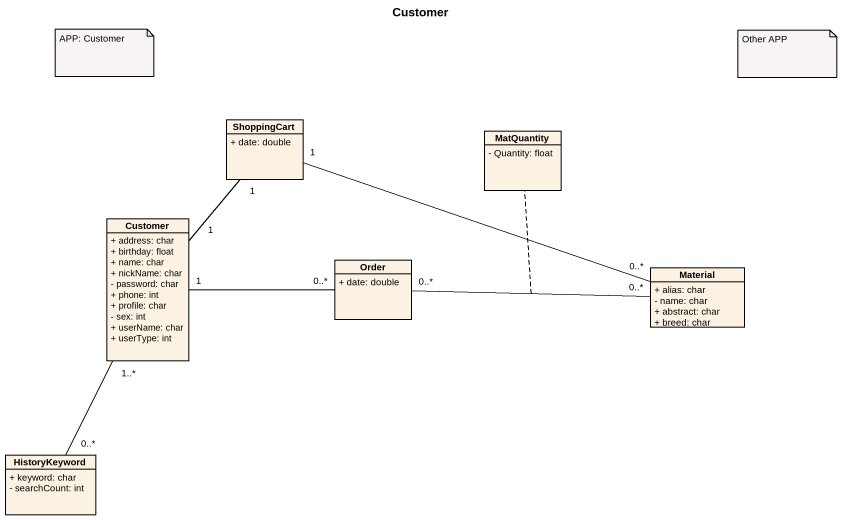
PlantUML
@startuml
title Customer
hide circle
hide empty members
skinparam classAttributeIconSize 0
class ShoppingCart {
  + date: double
}
class MatQuantity {
  - Quantity: float
}
class Customer {
  + address: char
  + birthday: float
  + name: char
  + nickName: char
  - password: char
  + phone: int
  + profile: char
  - sex: int
  + userName: char
  + userType: int
}
class Order {
  + date: double
}
class Material {
  + alias: char
  - name: char
  + abstract: char
  + breed: char
}
class HistoryKeyword {
  + keyword: char
  - searchCount: int
}
ShoppingCart "1" -right- "0..*" Material
Customer "1" -up- "1" ShoppingCart
Customer "1" -right- "0..*" Order
Customer "1..*" -- "0..*" HistoryKeyword
Order "0..*" -right- "0..*" Material
(Order, Material) .. MatQuantity
note as N1
  APP: Customer
end note
note as N2
  Other APP
end note
@enduml
